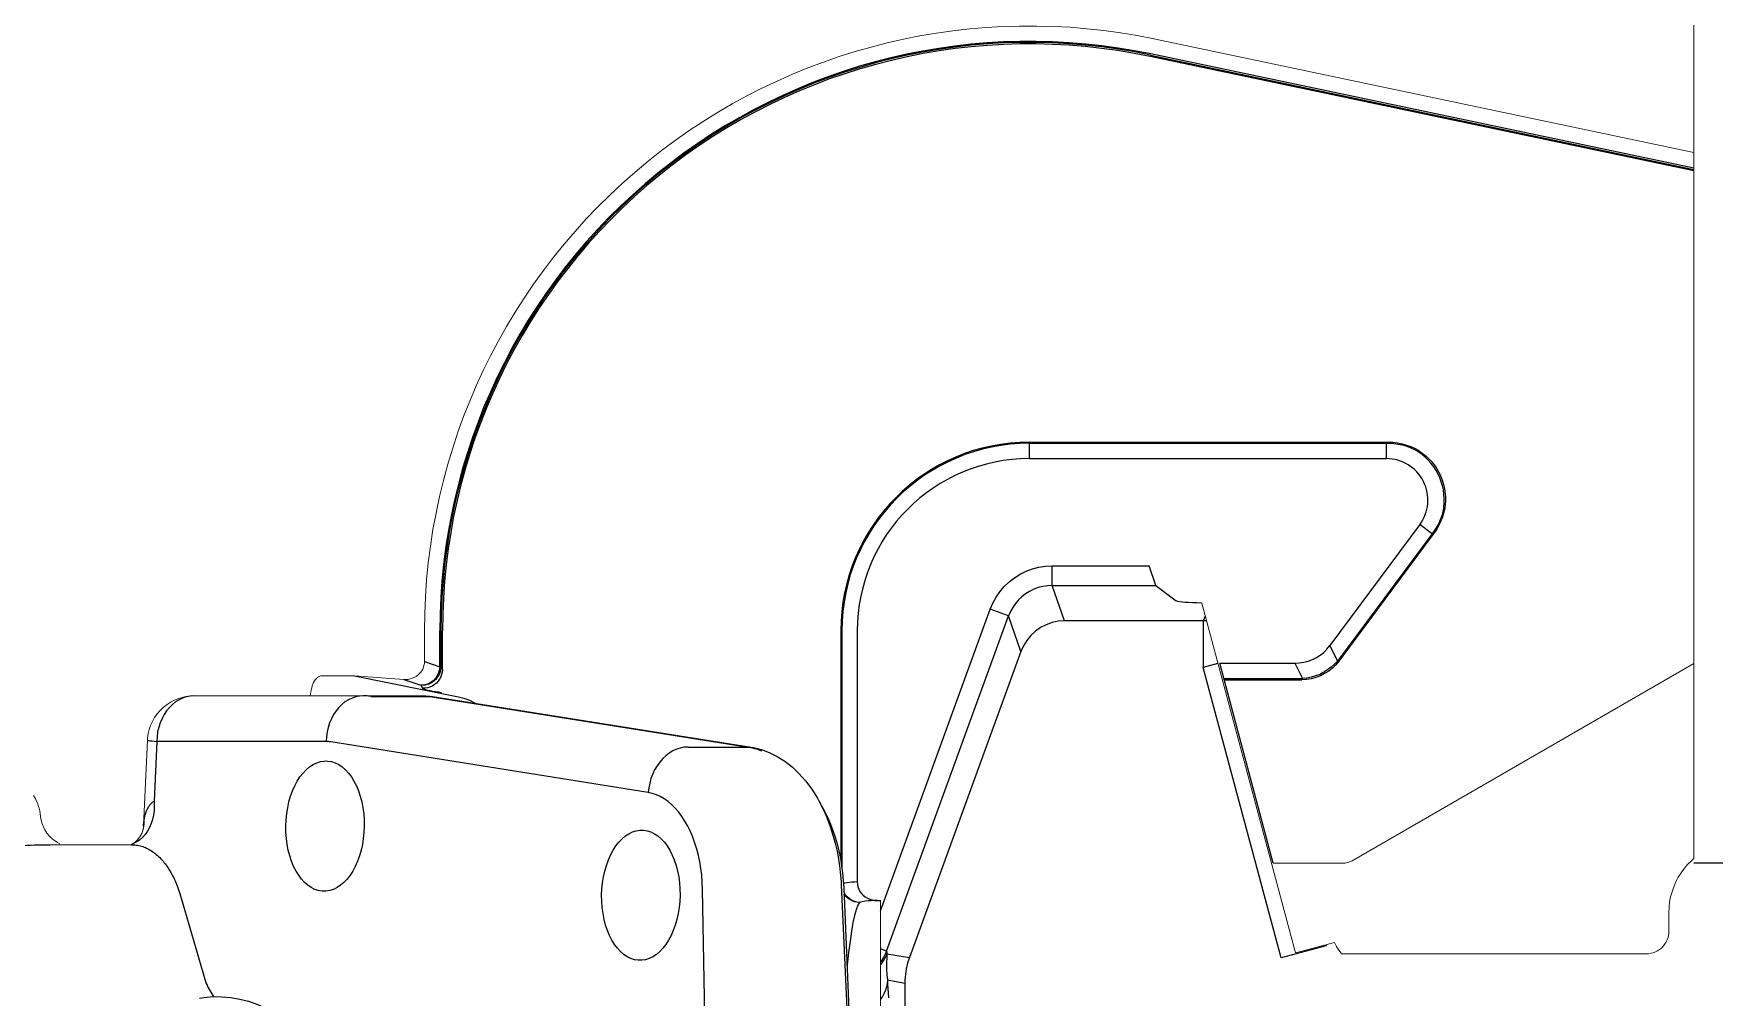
# Model space of a CAD drawing. Header units: millimetres. Extents: x 100 to 1590, y 100 to 694.
# Drawn here: x 1478.762 to 1480.456, y 503.008 to 503.979 of the extents above; entities that cross this region are included whole.
import ezdxf

# ---------------------------------------------------------------- set-up
doc = ezdxf.new("R2010")
doc.units = ezdxf.units.MM
doc.layers.add('OUTLINE', color=6, linetype='Continuous', lineweight=9)

msp = doc.modelspace()

# ---------------------------------------------------------------- linework, layer by layer
at = {"color": 9, "linetype": 'Continuous'}
for p, q in [((1480.4351, 503.8408), (1479.8874, 503.9561)), ((1479.8877, 503.9575), (1480.4351, 503.8423)), ((1480.4351, 503.8434), (1479.8879, 503.9586)), ((1479.7656, 503.5675), (1480.1253, 503.5675)), ((1479.7656, 503.5509), (1479.7656, 503.5675)), ((1479.7656, 503.5663), (1480.1253, 503.5663)), ((1480.1253, 503.5675), (1480.1272, 503.5675)), ((1480.1253, 503.5509), (1480.1253, 503.5675)), ((1480.1253, 503.5663), (1480.128, 503.5663)), ((1479.7656, 503.5509), (1480.1253, 503.5509)), ((1480.1588, 503.4843), (1480.0683, 503.3624)), ((1480.1712, 503.475), (1480.076, 503.3469)), ((1480.1721, 503.4744), (1480.0774, 503.3469)), ((1480.1721, 503.4744), (1480.1588, 503.4843)), ((1480.1728, 503.4772), (1480.1712, 503.475)), ((1480.1732, 503.4759), (1480.1721, 503.4744)), ((1479.7887, 503.4231), (1479.7887, 503.4428)), ((1479.801, 503.3873), (1479.7887, 503.4231)), ((1479.7447, 503.3923), (1479.7262, 503.399)), ((1479.757, 503.3565), (1479.7447, 503.3923)), ((1479.9428, 503.392), (1479.9408, 503.3873)), ((1479.1716, 503.3411), (1479.1716, 503.3774)), ((1479.1728, 503.3774), (1479.1728, 503.3411)), ((1479.1742, 503.3383), (1479.1742, 503.3774)), ((1479.5755, 503.3774), (1479.5755, 503.146)), ((1479.5766, 503.3774), (1479.5766, 503.1391)), ((1479.9408, 503.3873), (1479.801, 503.3873)), ((1479.9408, 503.3873), (1479.9408, 503.3405)), ((1479.757, 503.3565), (1479.6447, 503.048)), ((1480.0683, 503.3624), (1480.076, 503.3469)), ((1479.1562, 503.3463), (1479.1716, 503.3411)), ((1479.1716, 503.3411), (1479.1728, 503.3411)), ((1479.1728, 503.3411), (1479.1742, 503.3383)), ((1479.9555, 503.3445), (1479.9408, 503.3405)), ((1480.0193, 503.0477), (1479.9408, 503.3405)), ((1480.0329, 503.3446), (1480.0407, 503.3292)), ((1480.076, 503.3469), (1480.0774, 503.3469)), ((1479.1355, 503.3283), (1479.1527, 503.3225)), ((1479.1527, 503.3225), (1479.1541, 503.3197)), ((1479.9615, 503.3292), (1480.0407, 503.3292)), ((1479.9618, 503.3281), (1480.0399, 503.3281)), ((1480.0407, 503.3292), (1480.0399, 503.3281)), ((1479.1022, 503.3112), (1479.1616, 503.3112)), ((1479.1541, 503.3118), (1479.1561, 503.3118)), ((1479.1561, 503.3118), (1479.1616, 503.3112)), ((1479.1616, 503.3112), (1479.4826, 503.2602)), ((1478.8865, 503.2658), (1478.8838, 503.2057)), ((1479.0572, 503.2658), (1478.8865, 503.2658)), ((1479.3816, 503.2144), (1479.062, 503.2654)), ((1479.4217, 503.2602), (1479.4826, 503.2602)), ((1479.447, 502.5055), (1479.4363, 503.1171)), ((1479.6121, 503.1056), (1479.6091, 503.1055)), ((1479.6218, 503.0546), (1479.6156, 503.0569)), ((1479.622, 503.0526), (1479.622, 503.052)), ((1479.622, 503.052), (1479.6447, 503.048)), ((1480.0645, 503.0599), (1480.0193, 503.0477)), ((1480.0645, 503.0599), (1480.0642, 503.061)), ((1480.0645, 503.0599), (1480.0651, 503.0612)), ((1479.6225, 503.0255), (1479.6402, 503.0224)), ((1479.6402, 503.0224), (1479.6402, 502.8487))]:
    msp.add_line(p, q, dxfattribs=at)
at = {"color": 7, "linetype": 'Continuous'}
for p, q in [((1479.7887, 503.4428), (1479.8864, 503.4428)), ((1479.8929, 503.4231), (1479.8864, 503.4428)), ((1479.7887, 503.4231), (1479.8929, 503.4231)), ((1479.8929, 503.4231), (1479.9133, 503.4075)), ((1479.6156, 503.095), (1479.7262, 503.399)), ((1479.6218, 503.0546), (1479.7447, 503.3923)), ((1479.5921, 503.3774), (1479.5921, 503.1243)), ((1479.9573, 503.3446), (1480.0329, 503.3446)), ((1480.0113, 503.1431), (1479.9573, 503.3446)), ((1479.0857, 503.3319), (1479.1906, 503.3109)), ((1479.1617, 503.3114), (1479.1644, 503.311)), ((1479.1644, 503.311), (1479.4854, 503.26)), ((1479.4854, 503.26), (1479.4877, 503.2596)), ((1479.5542, 503.2048), (1479.5587, 503.1964)), ((1478.7694, 503.1903), (1478.7694, 503.1903)), ((1480.8672, 503.1431), (1480.4351, 503.1431)), ((1479.5781, 503.1258), (1479.5786, 503.1182)), ((1479.5786, 503.1181), (1479.6043, 502.5062)), ((1479.6121, 503.1056), (1479.6156, 503.1056))]:
    msp.add_line(p, q, dxfattribs=at)
at = {"color": 9, "linetype": 'Continuous'}
for points in [[(1480.1272, 503.5675), (1480.1318, 503.5673), (1480.1365, 503.5667), (1480.1411, 503.5658), (1480.1455, 503.5645), (1480.1499, 503.5629), (1480.1541, 503.5609)], [(1480.1272, 503.5675), (1480.1273, 503.5674), (1480.1274, 503.5674), (1480.1274, 503.5673), (1480.1275, 503.5672), (1480.1276, 503.567), (1480.1277, 503.5669), (1480.1278, 503.5667), (1480.1279, 503.5665), (1480.128, 503.5663)], [(1480.128, 503.5663), (1480.1325, 503.5661), (1480.1371, 503.5655), (1480.1415, 503.5646), (1480.1458, 503.5633), (1480.15, 503.5616), (1480.1541, 503.5597)], [(1480.1541, 503.5609), (1480.1541, 503.5608), (1480.1542, 503.5608), (1480.1542, 503.5607), (1480.1542, 503.5605), (1480.1542, 503.5604), (1480.1542, 503.5602), (1480.1542, 503.5601), (1480.1541, 503.5599), (1480.1541, 503.5597)], [(1480.1541, 503.5609), (1480.1571, 503.5593), (1480.1599, 503.5574), (1480.1626, 503.5554), (1480.1653, 503.5533), (1480.1677, 503.551), (1480.1701, 503.5485), (1480.1723, 503.5459), (1480.1743, 503.5432), (1480.1762, 503.5404), (1480.1779, 503.5375), (1480.1794, 503.5344), (1480.1807, 503.5313), (1480.1819, 503.5281), (1480.1829, 503.5249), (1480.1836, 503.5216), (1480.1842, 503.5183), (1480.1846, 503.5149), (1480.1847, 503.5115), (1480.1847, 503.5081), (1480.1845, 503.5047), (1480.184, 503.5014)], [(1480.183, 503.5021), (1480.1822, 503.4977), (1480.181, 503.4933), (1480.1795, 503.4891), (1480.1776, 503.4849), (1480.1753, 503.481), (1480.1728, 503.4772)], [(1480.184, 503.5014), (1480.1831, 503.4968), (1480.1818, 503.4923), (1480.1802, 503.488), (1480.1782, 503.4837), (1480.1759, 503.4797), (1480.1732, 503.4759)], [(1480.184, 503.5014), (1480.184, 503.5014), (1480.1839, 503.5015), (1480.1839, 503.5016), (1480.1838, 503.5017), (1480.1837, 503.5018), (1480.1835, 503.5018), (1480.1834, 503.5019), (1480.1832, 503.502), (1480.183, 503.5021)], [(1480.1732, 503.4759), (1480.1732, 503.476), (1480.1732, 503.4761), (1480.1732, 503.4762), (1480.1732, 503.4763), (1480.1732, 503.4765), (1480.1731, 503.4766), (1480.173, 503.4768), (1480.1729, 503.477), (1480.1728, 503.4772)], [(1479.801, 503.3873), (1479.7947, 503.3869), (1479.7884, 503.3856), (1479.7825, 503.3835), (1479.7768, 503.3806), (1479.7716, 503.377), (1479.7669, 503.3726), (1479.7629, 503.3677), (1479.7596, 503.3623), (1479.757, 503.3565)], [(1479.9441, 503.3872), (1479.9435, 503.3873), (1479.943, 503.3873), (1479.9424, 503.3873), (1479.9419, 503.3873), (1479.9414, 503.3873), (1479.9408, 503.3873)], [(1479.1716, 503.3411), (1479.1715, 503.3391), (1479.1711, 503.3372), (1479.1705, 503.3352), (1479.1698, 503.3334), (1479.1688, 503.3316), (1479.1677, 503.33), (1479.1664, 503.3284), (1479.165, 503.327), (1479.1635, 503.3258), (1479.1618, 503.3248), (1479.1601, 503.3239), (1479.1583, 503.3232), (1479.1564, 503.3228), (1479.1546, 503.3225), (1479.1527, 503.3225)], [(1479.1728, 503.3411), (1479.1726, 503.3391), (1479.1723, 503.3371), (1479.1717, 503.3351), (1479.171, 503.3332), (1479.17, 503.3314), (1479.1688, 503.3298), (1479.1675, 503.3282), (1479.166, 503.3268), (1479.1643, 503.3256), (1479.1626, 503.3246), (1479.1607, 503.3237), (1479.1588, 503.3231), (1479.1568, 503.3227), (1479.1547, 503.3225), (1479.1527, 503.3225)], [(1480.0774, 503.3469), (1480.0743, 503.3432), (1480.0709, 503.3398), (1480.0671, 503.3368), (1480.063, 503.3342), (1480.0587, 503.332), (1480.0542, 503.3303), (1480.0495, 503.3291), (1480.0447, 503.3283), (1480.0399, 503.3281)], [(1480.076, 503.3469), (1480.073, 503.3436), (1480.0697, 503.3406), (1480.066, 503.3379), (1480.0622, 503.3355), (1480.0581, 503.3334), (1480.0539, 503.3318), (1480.0496, 503.3305), (1480.0452, 503.3296), (1480.0407, 503.3292)], [(1479.1742, 503.3383), (1479.174, 503.3358), (1479.1735, 503.3333), (1479.1726, 503.3309), (1479.1715, 503.3286), (1479.17, 503.3265), (1479.1682, 503.3247), (1479.1662, 503.3231), (1479.164, 503.3217), (1479.1617, 503.3207), (1479.1592, 503.32), (1479.1567, 503.3197), (1479.1541, 503.3197)], [(1478.9239, 503.3118), (1478.9201, 503.3116), (1478.9163, 503.3108), (1478.9126, 503.3096), (1478.909, 503.3079), (1478.9055, 503.3057), (1478.9022, 503.3031), (1478.8992, 503.3001), (1478.8964, 503.2967), (1478.8939, 503.293), (1478.8918, 503.2889), (1478.89, 503.2846), (1478.8885, 503.2801), (1478.8874, 503.2754), (1478.8868, 503.2706), (1478.8865, 503.2658)], [(1479.0946, 503.3118), (1479.0908, 503.3116), (1479.0869, 503.3108), (1479.0832, 503.3096), (1479.0796, 503.3079), (1479.0761, 503.3057), (1479.0728, 503.3031), (1479.0698, 503.3), (1479.0671, 503.2966), (1479.0646, 503.2929), (1479.0624, 503.2888), (1479.0606, 503.2846), (1479.0592, 503.28), (1479.0581, 503.2754), (1479.0575, 503.2706), (1479.0572, 503.2658)], [(1479.1022, 503.3112), (1479.1009, 503.3114), (1479.0997, 503.3115), (1479.0984, 503.3117), (1479.0972, 503.3117), (1479.0959, 503.3118), (1479.0946, 503.3118)], [(1479.1541, 503.3197), (1479.1546, 503.3193), (1479.1553, 503.3189), (1479.1564, 503.3185), (1479.158, 503.318), (1479.1598, 503.3175), (1479.162, 503.3171), (1479.1645, 503.3166), (1479.1672, 503.3162)], [(1479.1616, 503.3112), (1479.1636, 503.3111), (1479.1644, 503.311)], [(1479.1672, 503.3162), (1479.1702, 503.3157), (1479.1734, 503.3153)], [(1478.8771, 503.2671), (1478.8771, 503.267), (1478.8774, 503.2669), (1478.8783, 503.2667), (1478.8796, 503.2665), (1478.8815, 503.2663), (1478.8838, 503.266), (1478.8865, 503.2658)], [(1479.062, 503.2654), (1479.0612, 503.2655), (1479.0604, 503.2656), (1479.0596, 503.2657), (1479.0588, 503.2657), (1479.058, 503.2657), (1479.0572, 503.2658)], [(1479.4217, 503.2602), (1479.4178, 503.26), (1479.4139, 503.2592), (1479.4101, 503.258), (1479.4064, 503.2563), (1479.4028, 503.2541), (1479.3994, 503.2515), (1479.3962, 503.2485), (1479.3932, 503.2451), (1479.3905, 503.2414), (1479.3881, 503.2374), (1479.3861, 503.2331), (1479.3844, 503.2286), (1479.3831, 503.2239), (1479.3821, 503.2192), (1479.3816, 503.2144)], [(1479.4826, 503.2602), (1479.4845, 503.2599), (1479.4865, 503.2594), (1479.4886, 503.2589)], [(1479.4826, 503.2602), (1479.4845, 503.2601), (1479.4854, 503.26)], [(1479.4886, 503.2589), (1479.4909, 503.2583), (1479.4932, 503.2575), (1479.4956, 503.2565)], [(1478.8838, 503.2057), (1478.884, 503.201), (1478.8839, 503.1963), (1478.8833, 503.1917), (1478.8823, 503.1872), (1478.881, 503.183), (1478.8793, 503.179), (1478.8772, 503.1753), (1478.8748, 503.172), (1478.8721, 503.169), (1478.8691, 503.1664), (1478.8659, 503.1643), (1478.8624, 503.1626), (1478.861, 503.1621)], [(1478.8738, 503.187), (1478.8741, 503.1883), (1478.8743, 503.1895), (1478.8746, 503.1907), (1478.8749, 503.1918), (1478.8752, 503.1929), (1478.8755, 503.1939), (1478.8758, 503.1949), (1478.8762, 503.1958), (1478.8766, 503.1967), (1478.877, 503.1976), (1478.8774, 503.1984), (1478.8778, 503.1991), (1478.8782, 503.1999), (1478.8787, 503.2006), (1478.8791, 503.2012), (1478.8796, 503.2019), (1478.8801, 503.2024), (1478.8806, 503.203), (1478.8811, 503.2035), (1478.8816, 503.204), (1478.8821, 503.2045), (1478.8827, 503.2049), (1478.8832, 503.2054), (1478.8838, 503.2057)], [(1479.4363, 503.1171), (1479.436, 503.1241), (1479.4355, 503.131), (1479.4346, 503.1377), (1479.4335, 503.1444), (1479.4321, 503.151), (1479.4305, 503.1574), (1479.4286, 503.1635), (1479.4264, 503.1695), (1479.4241, 503.1751), (1479.4214, 503.1805), (1479.4186, 503.1855), (1479.4155, 503.1902), (1479.4123, 503.1946), (1479.4089, 503.1986), (1479.4053, 503.2021), (1479.4016, 503.2053), (1479.3978, 503.208), (1479.3938, 503.2103), (1479.3898, 503.2121), (1479.3857, 503.2135), (1479.3816, 503.2144)], [(1479.5543, 503.2046), (1479.5549, 503.2035), (1479.5573, 503.1987), (1479.5595, 503.194), (1479.5615, 503.1893)], [(1478.8732, 503.1807), (1478.8732, 503.1814), (1478.8733, 503.1824), (1478.8734, 503.1835), (1478.8735, 503.1847), (1478.8737, 503.1858), (1478.8738, 503.187)], [(1479.5615, 503.1893), (1479.5633, 503.1846), (1479.565, 503.1801), (1479.5664, 503.1757), (1479.5677, 503.1714), (1479.5689, 503.1672), (1479.57, 503.1632), (1479.5709, 503.1592), (1479.5718, 503.1553), (1479.5725, 503.1516), (1479.5732, 503.1479), (1479.5737, 503.1444), (1479.5743, 503.1409), (1479.5747, 503.1375), (1479.5751, 503.1342), (1479.5754, 503.131), (1479.5757, 503.1278)], [(1478.6868, 503.1513), (1478.6925, 503.1526), (1478.698, 503.1538), (1478.7034, 503.1549), (1478.7086, 503.1559), (1478.7138, 503.1568), (1478.7188, 503.1576), (1478.7237, 503.1583), (1478.7285, 503.1589), (1478.7332, 503.1594), (1478.7378, 503.1599), (1478.7423, 503.1603), (1478.7467, 503.1606), (1478.751, 503.1609), (1478.7552, 503.1612), (1478.7593, 503.1614), (1478.7634, 503.1616), (1478.7674, 503.1617), (1478.7713, 503.1618), (1478.7751, 503.1618), (1478.7791, 503.1618)], [(1478.8611, 503.1618), (1478.8619, 503.1618), (1478.8632, 503.1617), (1478.8645, 503.1616), (1478.8658, 503.1615), (1478.8672, 503.1613), (1478.8685, 503.161), (1478.8698, 503.1607), (1478.8711, 503.1603), (1478.8724, 503.1599), (1478.8737, 503.1594), (1478.875, 503.1589), (1478.8762, 503.1583), (1478.8775, 503.1577), (1478.8788, 503.157), (1478.88, 503.1563), (1478.8812, 503.1555), (1478.8825, 503.1547), (1478.8837, 503.1538), (1478.8848, 503.1529), (1478.886, 503.152), (1478.8872, 503.151), (1478.8883, 503.1499), (1478.8895, 503.1488), (1478.8906, 503.1476), (1478.8917, 503.1465), (1478.8928, 503.1452), (1478.8938, 503.1439), (1478.8949, 503.1426), (1478.8959, 503.1413), (1478.8969, 503.1399), (1478.8979, 503.1384), (1478.8988, 503.1369), (1478.8997, 503.1354), (1478.9007, 503.1339), (1478.9015, 503.1323), (1478.9024, 503.1306), (1478.9033, 503.129), (1478.9041, 503.1273), (1478.9049, 503.1255), (1478.9056, 503.1238), (1478.9064, 503.122), (1478.9071, 503.1202), (1478.9078, 503.1183), (1478.9084, 503.1164), (1478.9091, 503.1145), (1478.9097, 503.1126), (1478.9356, 503.0239)], [(1479.5757, 503.1278), (1479.576, 503.1246), (1479.5761, 503.1215), (1479.6041, 502.5062)], [(1479.5921, 503.1243), (1479.5895, 503.1242), (1479.587, 503.124), (1479.5844, 503.1237), (1479.5818, 503.1234), (1479.5792, 503.1229), (1479.5783, 503.1228)], [(1479.582, 503.1094), (1479.5804, 503.1112), (1479.5792, 503.1132), (1479.5787, 503.1141)], [(1479.5811, 503.1092), (1479.5794, 503.1111), (1479.5788, 503.112)], [(1479.5943, 503.1037), (1479.5918, 503.1039), (1479.5894, 503.1044), (1479.5871, 503.1052), (1479.5849, 503.1063), (1479.5829, 503.1076), (1479.5811, 503.1092)], [(1479.5943, 503.1037), (1479.5927, 503.1008), (1479.5911, 503.0963), (1479.5895, 503.0905), (1479.5879, 503.0833), (1479.5864, 503.0747), (1479.5849, 503.0647), (1479.5834, 503.0533), (1479.5819, 503.0407), (1479.5818, 503.0398)], [(1479.5943, 503.1037), (1479.592, 503.104), (1479.5898, 503.1045), (1479.5876, 503.1053), (1479.5856, 503.1064), (1479.5837, 503.1078), (1479.582, 503.1094)], [(1479.6091, 503.1055), (1479.6061, 503.1054), (1479.6032, 503.1051), (1479.6002, 503.1048), (1479.5972, 503.1043), (1479.5943, 503.1037)], [(1479.622, 503.052), (1479.6212, 503.05), (1479.6203, 503.0481), (1479.6192, 503.0462), (1479.6181, 503.0444), (1479.6169, 503.0427), (1479.6156, 503.041)], [(1479.6218, 503.0546), (1479.6218, 503.0543), (1479.6219, 503.054), (1479.6219, 503.0536), (1479.622, 503.0531), (1479.622, 503.0526)], [(1479.622, 503.052), (1479.622, 503.0512), (1479.622, 503.0502), (1479.622, 503.049), (1479.622, 503.0477), (1479.6218, 503.043)], [(1479.6218, 503.043), (1479.6218, 503.0411), (1479.6218, 503.0391), (1479.6218, 503.037), (1479.6218, 503.0348)], [(1479.6218, 503.0348), (1479.6219, 503.0326), (1479.622, 503.0303)], [(1479.6447, 503.048), (1479.6437, 503.0453), (1479.6429, 503.0425), (1479.6422, 503.0397), (1479.6416, 503.0368), (1479.6411, 503.034), (1479.6407, 503.0311), (1479.6404, 503.0282), (1479.6402, 503.0253), (1479.6402, 503.0224)], [(1478.9356, 503.0239), (1478.9364, 503.022), (1478.9373, 503.0202), (1478.9381, 503.0184), (1478.939, 503.0167), (1478.94, 503.0149), (1478.9409, 503.0132), (1478.9419, 503.0116), (1478.9429, 503.01), (1478.9438, 503.0087)], [(1479.6225, 503.0255), (1479.6222, 503.0221), (1479.6216, 503.0187), (1479.6206, 503.0153), (1479.6193, 503.0121), (1479.6176, 503.009), (1479.6156, 503.0061)], [(1479.622, 503.0303), (1479.6222, 503.0279), (1479.6225, 503.0255)], [(1479.6225, 503.0255), (1479.6228, 503.0213), (1479.6231, 503.0169), (1479.6234, 503.0124), (1479.6237, 503.0076)]]:
    msp.add_lwpolyline(points, dxfattribs=at)
at = {"color": 7, "linetype": 'Continuous'}
for points in [[(1479.7262, 503.399), (1479.7288, 503.4052), (1479.7321, 503.4112), (1479.7359, 503.4167), (1479.7403, 503.4219), (1479.7452, 503.4266), (1479.7505, 503.4307), (1479.7563, 503.4343), (1479.7623, 503.4373), (1479.7687, 503.4397), (1479.7752, 503.4414), (1479.7819, 503.4424), (1479.7887, 503.4428)], [(1479.7887, 503.4231), (1479.7838, 503.4228), (1479.7791, 503.4221), (1479.7745, 503.4209), (1479.77, 503.4192), (1479.7658, 503.4171), (1479.7618, 503.4146), (1479.7581, 503.4117), (1479.7547, 503.4084), (1479.7516, 503.4048), (1479.7488, 503.4009), (1479.7465, 503.3967), (1479.7447, 503.3923)], [(1479.9393, 503.4052), (1479.9344, 503.4054), (1479.93, 503.4056), (1479.926, 503.4058), (1479.9226, 503.406), (1479.9195, 503.4063), (1479.9171, 503.4066), (1479.9153, 503.4069), (1479.914, 503.4072), (1479.9133, 503.4075)], [(1480.0329, 503.3446), (1480.0375, 503.3449), (1480.042, 503.3456), (1480.0464, 503.3467), (1480.0507, 503.3483), (1480.0547, 503.3504), (1480.0585, 503.3528), (1480.0621, 503.3556), (1480.0653, 503.3588), (1480.0683, 503.3624)], [(1479.154, 503.3118), (1479.1577, 503.3117), (1479.1617, 503.3114)], [(1479.1906, 503.3109), (1479.196, 503.3094), (1479.2014, 503.3074), (1479.2066, 503.3048), (1479.2077, 503.3041)], [(1479.4877, 503.2596), (1479.4957, 503.2576), (1479.5036, 503.2547), (1479.5114, 503.2508), (1479.5191, 503.246), (1479.5265, 503.2402), (1479.5335, 503.2335), (1479.5401, 503.226), (1479.5463, 503.2177), (1479.552, 503.2087), (1479.5542, 503.2048)], [(1479.0165, 503.1806), (1479.0168, 503.1869), (1479.0174, 503.1931), (1479.0184, 503.1991), (1479.0197, 503.2049), (1479.0213, 503.2107), (1479.0233, 503.216), (1479.0255, 503.2211), (1479.0281, 503.2259), (1479.0308, 503.2302), (1479.0339, 503.234), (1479.0371, 503.2374), (1479.0404, 503.2403), (1479.044, 503.2426), (1479.0476, 503.2443), (1479.0513, 503.2455), (1479.055, 503.2461), (1479.0569, 503.2462)], [(1479.0569, 503.2462), (1479.0588, 503.2461), (1479.0625, 503.2455), (1479.0662, 503.2443), (1479.0698, 503.2426), (1479.0733, 503.2403), (1479.0765, 503.2374), (1479.0797, 503.234), (1479.0826, 503.2302), (1479.0852, 503.2259), (1479.0876, 503.2211), (1479.0897, 503.216), (1479.0915, 503.2107), (1479.093, 503.2049), (1479.0942, 503.1991), (1479.095, 503.1931), (1479.0954, 503.1869), (1479.0955, 503.1806)], [(1479.5587, 503.1964), (1479.5596, 503.1948), (1479.5625, 503.1888), (1479.5652, 503.1826), (1479.5677, 503.1762), (1479.5699, 503.1695), (1479.5719, 503.1626), (1479.5737, 503.1555), (1479.5752, 503.1482), (1479.5764, 503.1408), (1479.5774, 503.1334), (1479.5781, 503.1258)], [(1479.0551, 503.115), (1479.0532, 503.115), (1479.0495, 503.1156), (1479.0458, 503.1168), (1479.0422, 503.1186), (1479.0388, 503.1209), (1479.0355, 503.1237), (1479.0324, 503.1271), (1479.0295, 503.131), (1479.0268, 503.1353), (1479.0244, 503.14), (1479.0223, 503.1451), (1479.0205, 503.1505), (1479.019, 503.1562), (1479.0179, 503.1621), (1479.0171, 503.1681), (1479.0166, 503.1742), (1479.0165, 503.1806)], [(1479.0955, 503.1806), (1479.0952, 503.1742), (1479.0946, 503.1681), (1479.0937, 503.1621), (1479.0923, 503.1562), (1479.0907, 503.1505), (1479.0887, 503.1451), (1479.0865, 503.14), (1479.084, 503.1353), (1479.0812, 503.131), (1479.0782, 503.1271), (1479.075, 503.1237), (1479.0716, 503.1209), (1479.0681, 503.1186), (1479.0644, 503.1168), (1479.0607, 503.1156), (1479.057, 503.115), (1479.0551, 503.115)], [(1479.3347, 503.1109), (1479.335, 503.1172), (1479.3356, 503.1234), (1479.3366, 503.1294), (1479.3379, 503.1353), (1479.3395, 503.141), (1479.3415, 503.1464), (1479.3437, 503.1514), (1479.3463, 503.1562), (1479.349, 503.1605), (1479.352, 503.1643), (1479.3553, 503.1677), (1479.3586, 503.1706), (1479.3621, 503.1729), (1479.3658, 503.1747), (1479.3695, 503.1759), (1479.3732, 503.1764), (1479.3751, 503.1765)], [(1479.3751, 503.1765), (1479.377, 503.1764), (1479.3807, 503.1759), (1479.3844, 503.1747), (1479.388, 503.1729), (1479.3914, 503.1706), (1479.3947, 503.1677), (1479.3979, 503.1643), (1479.4008, 503.1605), (1479.4034, 503.1562), (1479.4058, 503.1514), (1479.4079, 503.1464), (1479.4097, 503.141), (1479.4112, 503.1353), (1479.4124, 503.1294), (1479.4132, 503.1234), (1479.4136, 503.1172), (1479.4137, 503.1109)], [(1479.5921, 503.1243), (1479.5923, 503.1217), (1479.5929, 503.1193), (1479.5937, 503.1169), (1479.5949, 503.1147), (1479.5965, 503.1126), (1479.5982, 503.1108), (1479.6002, 503.1092), (1479.6024, 503.1079), (1479.6047, 503.1069), (1479.6071, 503.1062), (1479.6096, 503.1057), (1479.6121, 503.1056)], [(1479.3733, 503.0453), (1479.3714, 503.0454), (1479.3677, 503.0459), (1479.364, 503.0471), (1479.3604, 503.0489), (1479.357, 503.0512), (1479.3537, 503.0541), (1479.3506, 503.0575), (1479.3477, 503.0613), (1479.345, 503.0656), (1479.3426, 503.0703), (1479.3405, 503.0754), (1479.3387, 503.0808), (1479.3372, 503.0865), (1479.3361, 503.0924), (1479.3353, 503.0984), (1479.3348, 503.1046), (1479.3347, 503.1109)], [(1479.4137, 503.1109), (1479.4134, 503.1046), (1479.4128, 503.0984), (1479.4118, 503.0924), (1479.4105, 503.0865), (1479.4089, 503.0808), (1479.4069, 503.0754), (1479.4047, 503.0703), (1479.4021, 503.0656), (1479.3994, 503.0613), (1479.3964, 503.0575), (1479.3932, 503.0541), (1479.3898, 503.0512), (1479.3863, 503.0489), (1479.3826, 503.0471), (1479.3789, 503.0459), (1479.3752, 503.0454), (1479.3733, 503.0453)], [(1479.6201, 503.0507), (1479.6191, 503.0489), (1479.618, 503.0471), (1479.6168, 503.0454), (1479.6156, 503.0437)], [(1479.6218, 503.0546), (1479.621, 503.0527), (1479.6201, 503.0507)], [(1478.9297, 503.0072), (1478.9343, 503.0079), (1478.9432, 503.0087), (1478.9522, 503.0086), (1478.9612, 503.0079), (1478.9701, 503.0063), (1478.9789, 503.0041), (1478.9874, 503.0011), (1478.9958, 502.9974), (1479.0038, 502.993), (1479.0116, 502.988), (1479.0189, 502.9822), (1479.0224, 502.979)]]:
    msp.add_lwpolyline(points, dxfattribs=at)
at = {"color": 9, "linetype": 'Continuous'}
for centre, radius, start, end in [((1479.7656, 503.3774), 0.5939, 78.1099, 180), ((1479.7656, 503.3774), 0.5928, 78.1099, 180), ((1479.7656, 503.3774), 0.5913, 78.1099, 180), ((1479.7656, 503.3774), 0.19, 90, 180), ((1479.7656, 503.3774), 0.1889, 90, 180), ((1480.1253, 503.5091), 0.0582, 353.0368, 60.3488), ((1480.1253, 503.5091), 0.0417, 323.3856, 90)]:
    msp.add_arc(centre, radius, start, end, dxfattribs=at)
at = {"color": 7, "linetype": 'Continuous'}
msp.add_arc((1479.7656, 503.3774), 0.1734, 90, 180, dxfattribs=at)
at = {"layer": 'OUTLINE'}
for p, q in [((1480.4351, 503.1478), (1480.4351, 546.0524)), ((1480.4351, 503.8592), (1479.8911, 503.9737)), ((1480.0337, 503.0528), (1479.9393, 503.4052)), ((1479.1562, 503.3774), (1479.1562, 503.3463)), ((1480.4351, 503.3445), (1480.0907, 503.1456)), ((1479.0531, 503.332), (1479.0857, 503.3319)), ((1479.0857, 503.3319), (1479.1355, 503.3283)), ((1479.1541, 503.3118), (1478.9239, 503.3118)), ((1479.0412, 503.3118), (1479.0422, 503.318)), ((1478.8771, 503.2671), (1478.8732, 503.1807)), ((1478.7784, 503.1705), (1478.7812, 503.1678)), ((1478.873, 503.1783), (1478.8725, 503.1762)), ((1478.8725, 503.1762), (1478.8725, 503.1761)), ((1478.7791, 503.1618), (1478.8611, 503.1618)), ((1480.0813, 503.1431), (1480.0113, 503.1431)), ((1479.6156, 501.8646), (1479.6156, 503.1056)), ((1480.4098, 503.0936), (1480.4098, 503.0747)), ((1480.073, 503.0633), (1480.0337, 503.0528)), ((1480.3871, 503.0519), (1480.08, 503.0519))]:
    msp.add_line(p, q, dxfattribs=at)
for points in [[(1479.1562, 503.3466), (1479.1561, 503.3445), (1479.1557, 503.3425), (1479.1552, 503.3406), (1479.1544, 503.3387), (1479.1534, 503.337), (1479.1522, 503.3353), (1479.1509, 503.3339), (1479.1494, 503.3325), (1479.1477, 503.3313), (1479.1459, 503.3303), (1479.1439, 503.3295), (1479.1419, 503.3289), (1479.1397, 503.3284), (1479.1375, 503.3283), (1479.1352, 503.3283)], [(1479.0422, 503.318), (1479.0426, 503.32), (1479.0431, 503.3219), (1479.0437, 503.3237), (1479.0445, 503.3253), (1479.0453, 503.3268), (1479.0462, 503.3281), (1479.0473, 503.3293), (1479.0484, 503.3303), (1479.0495, 503.331), (1479.0507, 503.3316), (1479.0519, 503.3319), (1479.0531, 503.332)], [(1478.8771, 503.2671), (1478.8773, 503.2695), (1478.8779, 503.2737), (1478.8789, 503.2779), (1478.8803, 503.282), (1478.8821, 503.286), (1478.8843, 503.2899), (1478.8869, 503.2936), (1478.8898, 503.2971), (1478.8932, 503.3003), (1478.8969, 503.3032), (1478.9009, 503.3058), (1478.9052, 503.3079), (1478.9097, 503.3096), (1478.9144, 503.3108), (1478.9192, 503.3116), (1478.9239, 503.3118)], [(1478.7694, 503.1903), (1478.7695, 503.1893), (1478.77, 503.1867), (1478.7707, 503.1837), (1478.772, 503.1804), (1478.7738, 503.1769), (1478.7759, 503.1735), (1478.7784, 503.1705)], [(1478.8738, 503.187), (1478.8737, 503.1826), (1478.873, 503.1783)], [(1478.8654, 503.1651), (1478.8668, 503.1664), (1478.8681, 503.1679), (1478.8694, 503.1696), (1478.8705, 503.1714), (1478.8714, 503.1732), (1478.8722, 503.1751), (1478.8725, 503.1761)], [(1478.8725, 503.1762), (1478.8726, 503.1767), (1478.8729, 503.1778), (1478.8731, 503.1791), (1478.8732, 503.1807)], [(1478.7812, 503.1678), (1478.784, 503.1656), (1478.7866, 503.1639), (1478.7889, 503.1627)], [(1478.8602, 503.1618), (1478.8606, 503.162), (1478.8615, 503.1624), (1478.8627, 503.1631), (1478.864, 503.164), (1478.8654, 503.1651)], [(1480.4098, 503.0936), (1480.41, 503.0988), (1480.4106, 503.1041), (1480.4116, 503.1093), (1480.413, 503.1144), (1480.4147, 503.1194), (1480.4168, 503.1243), (1480.4193, 503.129), (1480.4221, 503.1335), (1480.4253, 503.1377), (1480.4287, 503.1417), (1480.4325, 503.1455), (1480.4351, 503.1478)], [(1480.3871, 503.0519), (1480.3894, 503.052), (1480.3917, 503.0524), (1480.394, 503.053), (1480.3963, 503.0538), (1480.3984, 503.0549), (1480.4004, 503.0562), (1480.4023, 503.0577), (1480.404, 503.0594), (1480.4055, 503.0613), (1480.4068, 503.0633), (1480.4079, 503.0654), (1480.4087, 503.0677), (1480.4093, 503.07), (1480.4097, 503.0723), (1480.4098, 503.0747)], [(1480.073, 503.0633), (1480.074, 503.0613), (1480.075, 503.0593), (1480.0761, 503.0574), (1480.0773, 503.0555), (1480.0786, 503.0537), (1480.08, 503.0519)]]:
    msp.add_lwpolyline(points, dxfattribs=at)
for centre, radius, start, end in [((1479.7656, 503.3774), 0.6094, 78.1099, 180), ((1478.7227, 503.1864), 0.0469, 4.8777, 31.9923), ((1480.0813, 503.1618), 0.0187, 270, 300)]:
    msp.add_arc(centre, radius, start, end, dxfattribs=at)

doc.saveas('drawing.dxf')
